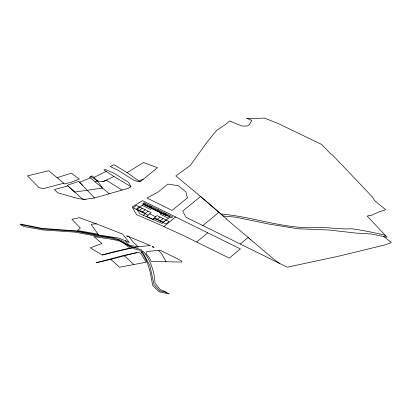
<?xml version="1.0" encoding="UTF-8"?>
<svg xmlns="http://www.w3.org/2000/svg" width="412" height="412" viewBox="0 0 412 412"><rect width="100%" height="100%" fill="white"/><g stroke="black" fill="none" stroke-linecap="round" stroke-linejoin="round"><path stroke-width="0.62" d="M175.594 216.959L163.894 226.631L182.66 235.149L229.288 258.118L240.423 248.915L142.578 200.675L132.128 206.984L136.624 214.683L164.002 226.543M202.828 225.56L218.916 212.288M196.632 242.035L207.772 232.821M136.156 209.301L139.21 206.783M139.138 210.774L142.192 208.256M142.119 212.242L145.173 209.729M150.025 207.293L151.245 206.288M145.101 213.715L148.15 211.196M143.355 215.285L145.621 213.421L137.273 209.301M151.575 208.513L150.504 209.394L142.155 205.274M157.178 210.826L158.399 209.816M153.352 219.617L155.159 218.123L163.487 222.233M161.118 213.215L160.041 214.096L168.369 218.206M157.023 219.596L160.072 217.078M164.331 214.353L165.552 213.344M166.597 214.935L165.851 215.548L143.222 204.393M160 221.064L163.054 218.551M162.982 222.537L166.036 220.018M240.258 244.017L248.173 237.503L273.959 259.313L279.393 263.325M140.075 181.826L126.556 172.319L113.923 164.671L110.282 166.556L118.63 170.656L134.585 180.657L140.075 181.826L157.513 167.684L143.489 162.539L127.035 172.659M130.995 186.739L113.98 176.48L103.948 169.909L105.019 169.337L114.186 173.318L128.539 182.264L130.995 186.739L127.947 188.387L94.554 197.966L83.106 199.593L67.156 185.266L78.764 181.404L94.554 197.966M93.926 177.474L106.147 171.351M109.165 193.753L102.521 188.093L97.546 181.012L92.262 175.852L89.564 177.155L95.038 181.836L97.546 181.012L103.057 181.63L113.98 176.48M103.057 181.63L106.183 180.157L122.127 190.102M90.393 177.86L79.547 182.238L82.585 185.441M138.823 180.986L143.335 179.184M57.119 177.701L71.41 173.153L79.3 179.117L71.23 182.212L64.607 183.943L48.729 170.712L27.48 175.883L38.934 187.548L43.085 188.727L63.742 183.216M136.995 252.494L110.823 259.364L96.037 262.81L123.724 255.399L138.617 252.376L140.889 253.54L146.26 262.212L119.501 267.233L110.823 259.364M141.203 252.036L143.623 251.717C150.735 260.714 154.418 271.74 155 283.101L160.515 289.852L162.441 290.362L169.435 293.957L159.037 291.768L152.651 285.403C150.519 273.058 148.485 260.07 139.977 250.305C132.69 249.265 127.308 244.517 120.994 241.483C112.172 238.826 102.928 238.177 93.89 236.581L101.996 243.538L90.259 247.828L102.32 254.982C118.033 250.393 134.075 246.659 150.457 245.614L126.53 235.715L127.19 236.782L128.853 236.673L133.215 242.21L138.308 246.798L129.394 245.372L125.217 240.66L118.713 238.059L98.659 234.995L76.498 230.931L41.983 228.341L20.6 224.066L20.904 225.034L24.066 226.554L43.548 229.989L74.912 232.116L95.11 235.906L109.906 237.868L118.81 240.088L126 244.872L129.806 248.168M102.32 254.982L132.303 247.833M158.62 250.362L159.897 250.136L181.368 260.76L181.986 262.053L151.209 261.419L149.118 257.382L145.91 253.658L146.821 251.48L158.62 250.362L161.823 254.142L166.139 261.8M125.217 240.66L129.358 242.539L122.709 234.155L96.444 223.886L92.154 224.071L91.186 224.452L98.659 234.995M85.562 199.284L78.718 198.738L57.742 192.806L54.384 189.525L67.898 185.93L74.68 192.054L102.521 188.093L95.038 181.836M220.92 214.024C250.975 216.455 279.81 227.558 310.159 227.795C324.1 226.265 337.85 229.695 351.802 228.758C363.075 230.375 374.235 232.595 385.277 235.288M98.087 234.181L77.461 230.432L80.314 228.078L71.925 219.287L79.31 217.696L96.444 223.886M383.804 236.565L391.4 242.58L385.56 244.759L339.972 255.883L287.267 267.203L186.018 217.268L182.727 211.093L200.562 196.488L223.232 216.012L235.875 217.206L268.557 223.999L297.727 228.742L329.188 230.02L355.649 233.053L371.346 234.006L387.095 237.219L367.21 216.109L369.307 215.517L370.28 215.857L378.86 211.979L385.647 209.718L374.781 200.757L372.211 196.787L331.742 154.196L331.037 154.294L321.746 144.478L278.878 123.868L264.427 118.043L253.792 118.599L246.556 118.301L251.717 120.345L249.595 124.429L247.627 125.948L242.117 126.077L229.536 120.953L226.409 123.847L216.63 130.408L207.828 141.074L190.282 165.433L175.878 175.924L200.562 196.488L226.44 218.777L226.142 218.849L250.815 239.702M20.755 224.571L42.22 228.928L75.988 231.261L93.993 234.83L114.016 237.987L121.391 240.351L129.219 245.825L141.347 249.796L149.824 265.488L153.98 284.568L159.645 290.774L166.36 292.268M149.705 213.843L155.669 216.784M148.078 215.182L133.174 207.833L136.228 205.315L151.132 212.669L146.657 216.357L152.615 219.297L157.096 215.61L169.018 221.491L165.964 224.004L154.042 218.123M90.82 176.547L97.546 181.012M124.439 255.764L133.787 264.576M144.092 202.761L142.871 203.765L171.485 217.881L172.705 216.877L144.092 202.761M143.973 203.775L137.227 209.337L139.797 213.746L162.076 223.397L170.187 216.707L143.973 203.775M187.331 197.925L172.082 210.408L147.017 198.064L158.532 191.704L167.833 184.092L178.473 185.745L185.941 191.94L187.331 197.925M153.964 247.221L152.775 247.226L152.085 246.294L153.964 247.221"/></g></svg>
